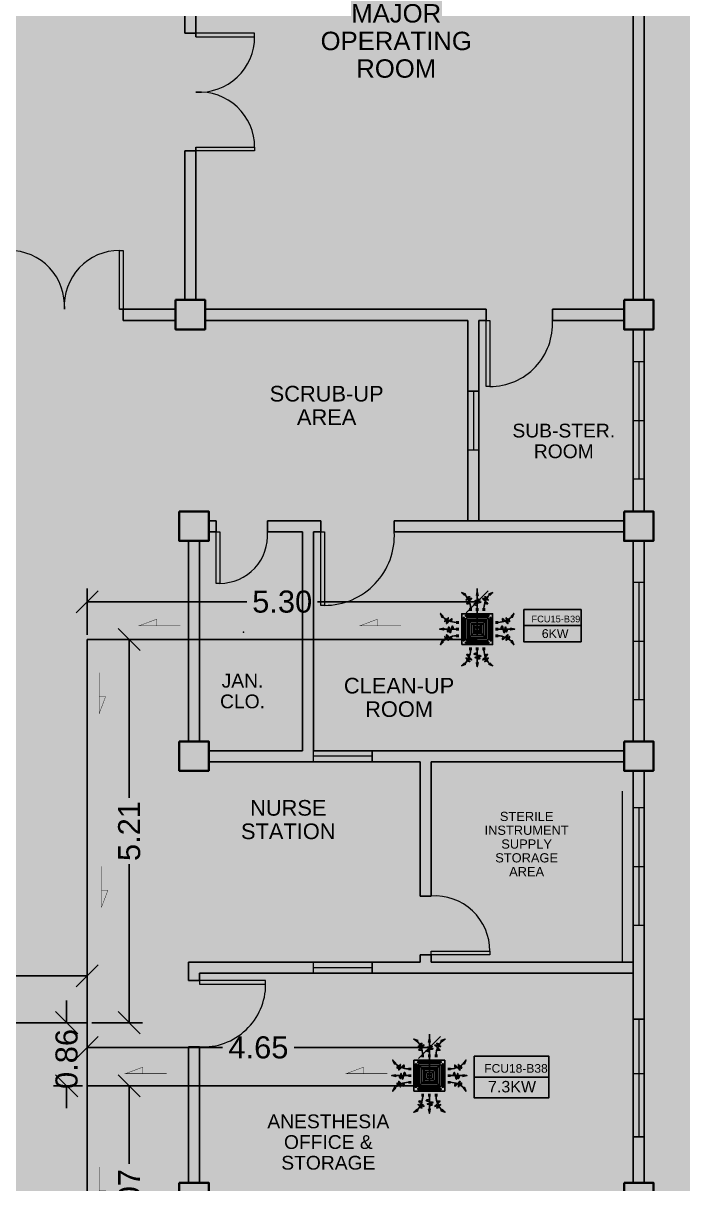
# Model space of a CAD drawing. Header units: millimetres. Extents: x -60 to 576, y -39 to 287.
# Drawn here: x 279.04 to 288.01, y 123.68 to 139.45 of the extents above; entities that cross this region are included whole.
import ezdxf

# ---------------------------------------------------------------- set-up
doc = ezdxf.new("R2010")
doc.units = ezdxf.units.MM
doc.header["$MEASUREMENT"] = 0
for name, color, linetype in [('AIR', 7, 'Continuous'), ('AIR-00', 7, 'Continuous'), ('AIR-01', 7, 'Continuous'), ('AIR-02', 7, 'Continuous'), ('AIR-04', 7, 'Continuous'), ('DRAIN PIPE', 7, 'Continuous'), ('fcu drain', 7, 'Continuous'), ('label', 7, 'Continuous'), ('Legends', 7, 'Continuous'), ('M-AC-TEXT', 7, 'Continuous')]:
    doc.layers.add(name, color=color, linetype=linetype)
doc.styles.add('ar-dim-axis', font='romans.shx', dxfattribs={"width": 0.8})
doc.styles.add('OIP FONT', font='GOTHIC.TTF', dxfattribs={"height": 150})
doc.styles.get("Standard").update_dxf_attribs({"font": 'arial.ttf'})
doc.styles.add('SWISSLT175', font='swissl.ttf', dxfattribs={"height": 0.175})
doc.dimstyles.new('ar-dim-axis', dxfattribs={"dimtxt": 350, "dimasz": 250, "dimexe": 75, "dimexo": 75, "dimgap": 200, "dimtad": 1, "dimdec": 0, "dimzin": 12, "dimdsep": 46, "dimtxsty": 'ar-dim-axis', "dimblk": 'ARCHTICK', "dimcen": 120, "dimclrd": 11, "dimclre": 8, "dimclrt": 4, "dimadec": 0, "dimazin": 3, "dimtm": 1, "dimtfac": 1, "dimtdec": 0, "dimtix": 1, "dimtmove": 2, "dimatfit": 3, "dimldrblk": 'ARCHTICK', "dimfxl": 1, "dimtolj": 1, "dimtzin": 0, "dimarcsym": 1})
doc.dimstyles.new('Copy of dimension', dxfattribs={"dimtxt": 0.3, "dimasz": 0.3, "dimexe": 0.18, "dimexo": 0.0625, "dimgap": 0.09, "dimtad": 0, "dimzin": 0, "dimdsep": 46, "dimtxsty": 'Standard', "dimblk": 'OBLIQUE', "dimcen": 0.09, "dimclrd": 256, "dimclre": 256, "dimclrt": 256, "dimadec": 0, "dimazin": 0, "dimtfac": 1, "dimtofl": 0, "dimtmove": 0, "dimatfit": 3, "dimldrblk": 'OBLIQUE', "dimfxl": 1, "dimtolj": 1, "dimtzin": 0, "dimarcsym": 0})

# ---------------------------------------------------------------- blocks, each defined once
blk = doc.blocks.new('_ARCHTICK')
at = {"color": 0, "linetype": 'ByBlock', "const_width": 0.15}
blk.add_lwpolyline([(-0.5, -0.5), (0.5, 0.5)], dxfattribs=at)
blk = doc.blocks.new('FCU-13000P (CASSETTE SPLIT)')
at = {"layer": 'AIR-00', "ltscale": 3}
for p, q in [((-7.105427357601002e-15, 0.5227760220777427), (-7.105427357601002e-15, 0.999858067324416)), ((-0.1934974863815064, 0.5583965329426945), (-0.1934974863815064, 0.4871555112127943)), ((-0.1618149178217116, 0.5583965329426945), (-0.1618149178217116, 0.4871555112127943)), ((-0.01584128427990628, 0.5583965329426945), (-0.01584128427990628, 0.4871555112127943)), ((0.01584128427989029, 0.5583965329426945), (0.01584128427989029, 0.4871555112127943)), ((0.1618149178217116, 0.5583965329426945), (0.1618149178217116, 0.4871555112127943)), ((0.1934974863815064, 0.5583965329426945), (0.1934974863815064, 0.4871555112127943)), ((-0.5227760220777427, 7.105427357601002e-15), (-0.999858067324416, 7.105427357601002e-15)), ((-0.5583965329426945, 0.1934974863815064), (-0.4871555112127934, 0.1934974863815064)), ((-0.5583965329426945, 0.1618149178217116), (-0.4871555112127934, 0.1618149178217116)), ((-0.5583965329426945, 0.01584128427990628), (-0.4871555112127934, 0.01584128427990628)), ((0.5583965329426945, 0.1934974863815064), (0.4871555112127934, 0.1934974863815064)), ((0.5583965329426945, 0.1618149178217116), (0.4871555112127934, 0.1618149178217116)), ((0.5583965329426945, 0.01584128427990628), (0.4871555112127934, 0.01584128427990628)), ((0.5227760220777427, 7.105427357601002e-15), (0.999858067324416, 7.105427357601002e-15)), ((-0.5583965329426945, -0.01584128427989029), (-0.4871555112127934, -0.01584128427989029)), ((-0.5583965329426945, -0.1618149178217116), (-0.4871555112127934, -0.1618149178217116)), ((-0.5583965329426945, -0.1934974863815064), (-0.4871555112127934, -0.1934974863815064)), ((0.5583965329426945, -0.01584128427989029), (0.4871555112127934, -0.01584128427989029)), ((0.5583965329426945, -0.1618149178217116), (0.4871555112127934, -0.1618149178217116)), ((0.5583965329426945, -0.1934974863815064), (0.4871555112127934, -0.1934974863815064)), ((-0.1934974863815064, -0.5583965329426945), (-0.1934974863815064, -0.4871555112127943)), ((-0.1618149178217116, -0.5583965329426945), (-0.1618149178217116, -0.4871555112127943)), ((-0.01584128427990628, -0.5583965329426945), (-0.01584128427990628, -0.4871555112127943)), ((-7.105427357601002e-15, -0.5227760220777427), (-7.105427357601002e-15, -0.999858067324416)), ((0.01584128427989029, -0.5583965329426945), (0.01584128427989029, -0.4871555112127943)), ((0.1618149178217116, -0.5583965329426945), (0.1618149178217116, -0.4871555112127943)), ((0.1934974863815064, -0.5583965329426945), (0.1934974863815064, -0.4871555112127943))]:
    blk.add_line(p, q, dxfattribs=at)
at = {"layer": 'AIR-00'}
for p, q in [((0.2953553390593271, -0.2953553390593253), (-0.2953553390593271, 0.2953553390593253)), ((0.2953553390593271, 0.2953553390593253), (-0.2953553390593271, -0.2953553390593253))]:
    blk.add_line(p, q, dxfattribs=at)
at = {"layer": 'AIR-00', "ltscale": 3}
for points in [[(-0.3354339739758903, 0.8949367535147612), (-0.311302411150054, 0.9324741763992979), (-0.4157311477908916, 0.9730825421665728)], [(-0.02231249897048215, 0.8900557322108931), (0.02231249897046617, 0.8900557322108931), (-8.881784197001252e-15, 0.999858067324416)], [(0.3354339739758903, 0.8949367535147612), (0.311302411150054, 0.9324741763992979), (0.4157311477908916, 0.9730825421665728)], [(-0.8949367535147612, 0.3354339739758903), (-0.9324741763992979, 0.311302411150054), (-0.9730825421665728, 0.4157311477908916)], [(0.8949367535147612, 0.3354339739758903), (0.9324741763992979, 0.311302411150054), (0.9730825421665728, 0.4157311477908916)], [(-0.8900557322108931, 0.02231249897048215), (-0.8900557322108931, -0.02231249897046617), (-0.999858067324416, 8.881784197001252e-15)], [(0.8900557322108931, 0.02231249897048215), (0.8900557322108931, -0.02231249897046617), (0.999858067324416, 8.881784197001252e-15)], [(-0.8949367535147612, -0.3354339739758903), (-0.9324741763992979, -0.311302411150054), (-0.9730825421665728, -0.4157311477908916)], [(0.8949367535147612, -0.3354339739758903), (0.9324741763992979, -0.311302411150054), (0.9730825421665728, -0.4157311477908916)], [(-0.3354339739758903, -0.8949367535147612), (-0.311302411150054, -0.9324741763992979), (-0.4157311477908916, -0.9730825421665728)], [(-0.02231249897048215, -0.8900557322108931), (0.02231249897046617, -0.8900557322108931), (-8.881784197001252e-15, -0.999858067324416)], [(0.3354339739758903, -0.8949367535147612), (0.311302411150054, -0.9324741763992979), (0.4157311477908916, -0.9730825421665728)]]:
    blk.add_lwpolyline(points, close=True, dxfattribs=at)
at = {"layer": 'AIR-00'}
for points in [[(-0.3233681925629757, 0.9137054649570295, -0.1718088678768037), (-0.1776562021016108, 0.5583965329426945), (-0.1776562021016108, 0.5222310829013512)], [(0.3233681925629757, 0.9137054649570295, 0.1718088678768037), (0.1776562021016108, 0.5583965329426945), (0.1776562021016108, 0.5222310829013512)], [(-0.9137054649570295, 0.3233681925629757, 0.1718088678768037), (-0.5583965329426945, 0.1776562021016108), (-0.5222310829013512, 0.1776562021016108)], [(0.9137054649570295, 0.3233681925629757, -0.1718088678768037), (0.5583965329426945, 0.1776562021016108), (0.5222310829013512, 0.1776562021016108)], [(-0.9137054649570295, -0.3233681925629757, -0.1718088678768037), (-0.5583965329426945, -0.1776562021016108), (-0.5222310829013512, -0.1776562021016108)], [(0.9137054649570295, -0.3233681925629757, 0.1718088678768037), (0.5583965329426945, -0.1776562021016108), (0.5222310829013512, -0.1776562021016108)], [(-0.3233681925629757, -0.9137054649570295, 0.1718088678768037), (-0.1776562021016108, -0.5583965329426945), (-0.1776562021016108, -0.5222310829013512)], [(0.3233681925629757, -0.9137054649570295, -0.1718088678768037), (0.1776562021016108, -0.5583965329426945), (0.1776562021016108, -0.5222310829013512)]]:
    blk.add_lwpolyline(points, format="xyb", dxfattribs=at)
for points in [[(-0.2599999999999998, -0.259999999999998), (0.2599999999999998, -0.2599999999999962), (0.2600000000000007, 0.259999999999998), (-0.2599999999999998, 0.259999999999998)], [(-0.2100000000000009, -0.2099999999999991), (0.2100000000000026, -0.2099999999999973), (0.2100000000000009, 0.2099999999999991), (-0.2100000000000009, 0.2099999999999991)], [(-0.160000000000001, -0.1599999999999984), (0.1600000000000028, -0.1599999999999966), (0.160000000000001, 0.1599999999999984), (-0.160000000000001, 0.1599999999999984)], [(-0.1100000000000012, -0.1099999999999994), (0.110000000000003, -0.1099999999999977), (0.1100000000000012, 0.1099999999999994), (-0.1100000000000012, 0.1099999999999994)], [(-0.06000000000000139, -0.05999999999999872), (0.06000000000000316, -0.05999999999999694), (0.06000000000000139, 0.05999999999999872), (-0.06000000000000139, 0.05999999999999872)]]:
    blk.add_lwpolyline(points, close=True, dxfattribs=at)
at = {"layer": 'AIR-00', "ltscale": 3}
for points in [[(-0.2677478374719957, 0.8404580605517644), (-0.2311577860871346, 0.8521369272970549), (-0.1336933111678267, 0.8824412830765702), (-0.422244853896613, 0.7038013426221994), (0.004842014239526904, 0.9030058120233662), (-0.358385268367277, 0.6454544827540296), (-0.2387546223537829, 0.6780035992551685), (-0.199446847060301, 0.6895241051866989)], [(0.2677478374719957, 0.8404580605517644), (0.2311577860871346, 0.8521369272970549), (0.1336933111678267, 0.8824412830765702), (0.422244853896613, 0.7038013426221994), (-0.004842014239526904, 0.9030058120233662), (0.358385268367277, 0.6454544827540296), (0.2387546223537829, 0.6780035992551685), (0.199446847060301, 0.6895241051866989)], [(-0.8404580605517644, 0.2677478374719957), (-0.8521369272970549, 0.2311577860871346), (-0.8824412830765702, 0.1336933111678267), (-0.7038013426221994, 0.422244853896613), (-0.9030058120233662, -0.004842014239526904), (-0.6454544827540296, 0.358385268367277), (-0.6780035992551685, 0.2387546223537829), (-0.6895241051866989, 0.199446847060301)], [(0.8404580605517644, 0.2677478374719957), (0.8521369272970549, 0.2311577860871346), (0.8824412830765702, 0.1336933111678267), (0.7038013426221994, 0.422244853896613), (0.9030058120233662, -0.004842014239526904), (0.6454544827540296, 0.358385268367277), (0.6780035992551685, 0.2387546223537829), (0.6895241051866989, 0.199446847060301)], [(-0.8404580605517644, -0.2677478374719957), (-0.8521369272970549, -0.2311577860871346), (-0.8824412830765702, -0.1336933111678267), (-0.7038013426221994, -0.422244853896613), (-0.9030058120233662, 0.004842014239526904), (-0.6454544827540296, -0.358385268367277), (-0.6780035992551685, -0.2387546223537829), (-0.6895241051866989, -0.199446847060301)], [(0.8404580605517644, -0.2677478374719957), (0.8521369272970549, -0.2311577860871346), (0.8824412830765702, -0.1336933111678267), (0.7038013426221994, -0.422244853896613), (0.9030058120233662, 0.004842014239526904), (0.6454544827540296, -0.358385268367277), (0.6780035992551685, -0.2387546223537829), (0.6895241051866989, -0.199446847060301)], [(-0.2677478374719957, -0.8404580605517644), (-0.2311577860871346, -0.8521369272970549), (-0.1336933111678267, -0.8824412830765702), (-0.422244853896613, -0.7038013426221994), (0.004842014239526904, -0.9030058120233662), (-0.358385268367277, -0.6454544827540296), (-0.2387546223537829, -0.6780035992551685), (-0.199446847060301, -0.6895241051866989)], [(0.2677478374719957, -0.8404580605517644), (0.2311577860871346, -0.8521369272970549), (0.1336933111678267, -0.8824412830765702), (0.422244853896613, -0.7038013426221994), (-0.004842014239526904, -0.9030058120233662), (0.358385268367277, -0.6454544827540296), (0.2387546223537829, -0.6780035992551685), (0.199446847060301, -0.6895241051866989)]]:
    blk.add_open_spline(points, degree=3, knots=[0.003283373016645994, 0.003283373016645994, 0.003283373016645994, 0.003283373016645994, 0.07125673401182435, 0.1924074622850254, 0.3347111145698326, 0.5062144727996265, 0.5813292033149298, 0.5813292033149298, 0.5813292033149298, 0.5813292033149298], dxfattribs=at)
for points in [[(-8.881784197001252e-15, 0.7998245828525512), (0.07656577961462041, 0.77607757560925), (-0.05808428128809773, 0.7549690294354541), (0.09768727811871436, 0.7180292880357495), (-0.08712642193214215, 0.6626196044680484), (-8.881784197001252e-15, 0.6309567852073492)], [(-0.7998245828525512, 8.881784197001252e-15), (-0.77607757560925, -0.07656577961462041), (-0.7549690294354541, 0.05808428128809773), (-0.7180292880357495, -0.09768727811871436), (-0.6626196044680484, 0.08712642193214215), (-0.6309567852073492, 8.881784197001252e-15)], [(0.7998245828525512, 8.881784197001252e-15), (0.77607757560925, -0.07656577961462041), (0.7549690294354541, 0.05808428128809773), (0.7180292880357495, -0.09768727811871436), (0.6626196044680484, 0.08712642193214215), (0.6309567852073492, 8.881784197001252e-15)], [(-8.881784197001252e-15, -0.7998245828525512), (0.07656577961462041, -0.77607757560925), (-0.05808428128809773, -0.7549690294354541), (0.09768727811871436, -0.7180292880357495), (-0.08712642193214215, -0.6626196044680484), (-8.881784197001252e-15, -0.6309567852073492)]]:
    blk.add_spline(points, degree=3, dxfattribs=at)
for points in [[(-0.4157311477908907, 0.9730825421665728), (-0.3354339739758911, 0.8949367535147612), (-0.3113024111500549, 0.9324741763992979)], [(-7.993605777301127e-15, 0.999858067324416), (-0.02231249897048304, 0.8900557322108931), (0.02231249897046528, 0.8900557322108931)], [(0.4157311477908889, 0.9730825421665728), (0.3354339739758894, 0.8949367535147612), (0.3113024111500531, 0.9324741763992979)], [(-0.9730825421665728, 0.4157311477908898), (-0.8949367535147612, 0.3354339739758903), (-0.9324741763992979, 0.311302411150054)], [(0.9730825421665728, 0.4157311477908898), (0.8949367535147612, 0.3354339739758903), (0.9324741763992979, 0.311302411150054)], [(-0.999858067324416, 7.105427357601002e-15), (-0.8900557322108922, 0.02231249897048215), (-0.8900557322108922, -0.02231249897046617)], [(0.999858067324416, 7.105427357601002e-15), (0.8900557322108922, 0.02231249897048215), (0.8900557322108922, -0.02231249897046617)], [(-0.9730825421665728, -0.4157311477908898), (-0.8949367535147612, -0.3354339739758903), (-0.9324741763992979, -0.311302411150054)], [(0.9730825421665728, -0.4157311477908898), (0.8949367535147612, -0.3354339739758903), (0.9324741763992979, -0.311302411150054)], [(-0.4157311477908907, -0.9730825421665728), (-0.3354339739758911, -0.8949367535147612), (-0.3113024111500549, -0.9324741763992979)], [(-7.993605777301127e-15, -0.999858067324416), (-0.02231249897048304, -0.8900557322108931), (0.02231249897046528, -0.8900557322108931)], [(0.4157311477908889, -0.9730825421665728), (0.3354339739758894, -0.8949367535147612), (0.3113024111500531, -0.9324741763992979)]]:
    blk.add_solid(points, dxfattribs=at)
at = {"layer": 'AIR-01'}
for points in [[(-0.3725000000000005, 0.3099999999999987), (-0.3475000000000001, 0.3099999999999987), (-0.3475000000000001, -0.3099999999999987), (-0.3725000000000005, -0.3099999999999987)], [(-0.3100000000000005, 0.3724999999999987), (0.3100000000000005, 0.3724999999999987), (0.3100000000000005, 0.3475000000000001), (-0.3100000000000005, 0.3475000000000001)], [(0.3725000000000005, 0.3099999999999987), (0.3475000000000001, 0.3099999999999987), (0.3475000000000001, -0.3099999999999987), (0.3725000000000005, -0.3099999999999987)], [(-0.3100000000000005, -0.3724999999999987), (0.3100000000000005, -0.3724999999999987), (0.3100000000000005, -0.3475000000000001), (-0.3100000000000005, -0.3475000000000001)]]:
    blk.add_lwpolyline(points, close=True, dxfattribs=at)
at = {"layer": 'AIR-02'}
blk.add_lwpolyline([(-0.2600000000000007, -0.3099999999999987), (0.2600000000000016, -0.3099999999999969, 0.414213562373095), (0.3100000000000014, -0.2599999999999962), (0.3100000000000005, 0.259999999999998, 0.4142135623730945), (0.2600000000000007, 0.3099999999999987), (-0.2600000000000007, 0.3099999999999987, 0.414213562373095), (-0.3100000000000005, 0.259999999999998), (-0.3100000000000005, -0.259999999999998, 0.414213562373095)], format="xyb", close=True, dxfattribs=at)
at = {"layer": 'AIR-04'}
blk.add_lwpolyline([(-0.4100000000000001, -0.4100000000000001), (0.4100000000000001, -0.4100000000000001), (0.4100000000000001, 0.4100000000000001), (-0.4100000000000001, 0.4100000000000001)], close=True, dxfattribs=at)
blk = doc.blocks.new('_Oblique')
at = {"color": 0, "linetype": 'ByBlock', "lineweight": -2}
blk.add_line((-0.5, -0.5), (0.5, 0.5), dxfattribs=at)
blk = doc.blocks.new('*D214')
at = {"lineweight": -2, "transparency": 16777216}
for p, q in [((273.8861810878529, 125.9291827836008), (273.8861810878529, 126.6847880393697)), ((279.9107664427152, 125.9291827835935), (279.9107664427152, 126.6847880393697)), ((273.8861810878529, 126.5047880393697), (276.4195583491858, 126.5047880393697)), ((279.9107664427152, 126.5047880393697), (277.3773891813823, 126.5047880393697))]:
    blk.add_line(p, q, dxfattribs=at)
at = {"layer": 'Defpoints', "color": 0, "transparency": 16777216}
for p in [(279.9107664427152, 126.5047880393697), (273.8861810878529, 125.8666827836008), (279.9107664427152, 125.8666827835935)]:
    blk.add_point(p, dxfattribs=at)
at = {"lineweight": -2, "transparency": 16777216, "xscale": 0.3, "yscale": 0.3, "zscale": 0.3, "rotation": 180}
blk.add_blockref('_Oblique', (273.8861810878529, 126.5047880393697), dxfattribs=at)
at = {"lineweight": -2, "transparency": 16777216, "xscale": 0.3, "yscale": 0.3, "zscale": 0.3}
blk.add_blockref('_Oblique', (279.9107664427152, 126.5047880393697), dxfattribs=at)
at = {"transparency": 16777216, "insert": (276.8984737652841, 126.5047880393697), "char_height": 0.3, "attachment_point": 5}
blk.add_mtext('\\A1;6.02', dxfattribs=at)
blk = doc.blocks.new('*D215')
at = {"lineweight": -2, "transparency": 16777216}
for p, q in [((279.9732664427299, 131.0760681600245), (280.6633698727511, 131.0760681600245)), ((280.4833698727511, 131.0760681600245), (280.4833698727511, 128.9220507787668)), ((280.4833698727512, 125.8666827835936), (280.4833698727511, 128.0207001648513)), ((279.973266442726, 125.8666827835936), (280.6633698727512, 125.8666827835936))]:
    blk.add_line(p, q, dxfattribs=at)
at = {"layer": 'Defpoints', "color": 0, "transparency": 16777216}
for p in [(279.9107664427299, 131.0760681600245), (280.4833698727511, 131.0760681600245), (279.910766442726, 125.8666827835936)]:
    blk.add_point(p, dxfattribs=at)
at = {"lineweight": -2, "transparency": 16777216, "xscale": 0.3, "yscale": 0.3, "zscale": 0.3}
for p, rotation in [((280.4833698727511, 131.0760681600245), 90), ((280.4833698727512, 125.8666827835936), 270)]:
    blk.add_blockref('_Oblique', p, dxfattribs=dict(at, rotation=rotation))
at = {"transparency": 16777216, "insert": (280.4833698727511, 128.4713754718089), "char_height": 0.3, "attachment_point": 5, "rotation": 90}
blk.add_mtext('\\A1;5.21', dxfattribs=at)
blk = doc.blocks.new('*D216')
at = {"lineweight": -2, "transparency": 16777216}
for p, q in [((279.9107664427297, 131.1385681600244), (279.9107664427297, 131.7682763224558)), ((285.2153517975471, 131.1385681600244), (285.2153517975471, 131.7682763224558)), ((279.9107664427297, 131.5882763224558), (282.0839390655681, 131.5882763224558)), ((285.2153517975471, 131.5882763224558), (283.0421791747087, 131.5882763224558))]:
    blk.add_line(p, q, dxfattribs=at)
at = {"layer": 'Defpoints', "color": 0, "transparency": 16777216}
for p in [(285.2153517975471, 131.5882763224558), (279.9107664427297, 131.0760681600244), (285.2153517975471, 131.0760681600244)]:
    blk.add_point(p, dxfattribs=at)
at = {"lineweight": -2, "transparency": 16777216, "xscale": 0.3, "yscale": 0.3, "zscale": 0.3, "rotation": 180}
blk.add_blockref('_Oblique', (279.9107664427297, 131.5882763224558), dxfattribs=at)
at = {"lineweight": -2, "transparency": 16777216, "xscale": 0.3, "yscale": 0.3, "zscale": 0.3}
blk.add_blockref('_Oblique', (285.2153517975471, 131.5882763224558), dxfattribs=at)
at = {"transparency": 16777216, "insert": (282.5630591201384, 131.5882763224558), "char_height": 0.3, "attachment_point": 5}
blk.add_mtext('\\A1;5.30', dxfattribs=at)
blk = doc.blocks.new('*D217')
at = {"lineweight": -2, "transparency": 16777216}
for p, q in [((279.6314508095774, 125.8666827835936), (279.6314508095774, 126.1666827835936)), ((279.848266442726, 125.8666827835936), (279.4514508095774, 125.8666827835936)), ((279.848266442726, 125.0066733362495), (279.4514508095774, 125.0066733362495)), ((279.6314508095774, 125.0066733362495), (279.6314508095774, 124.7066733362496))]:
    blk.add_line(p, q, dxfattribs=at)
at = {"layer": 'Defpoints', "color": 0, "transparency": 16777216}
for p in [(279.910766442726, 125.8666827835936), (279.6314508095774, 125.0066733362495), (279.910766442726, 125.0066733362495)]:
    blk.add_point(p, dxfattribs=at)
at = {"lineweight": -2, "transparency": 16777216, "xscale": 0.3, "yscale": 0.3, "zscale": 0.3}
for p, rotation in [((279.6314508095774, 125.8666827835936), 270), ((279.6314508095774, 125.0066733362495), 90)]:
    blk.add_blockref('_Oblique', p, dxfattribs=dict(at, rotation=rotation))
at = {"transparency": 16777216, "insert": (279.6314508095773, 125.3731476831155), "char_height": 0.3, "attachment_point": 5, "rotation": 90}
blk.add_mtext('\\A1;0.86', dxfattribs=at)
blk = doc.blocks.new('*D218')
at = {"lineweight": -2, "transparency": 16777216}
for p, q in [((279.9107664427253, 125.0691733362495), (279.9107664427253, 125.7090008022262)), ((284.5653517975529, 125.0762213790966), (284.5653517975529, 125.7090008022262)), ((279.9107664427253, 125.5290008022262), (281.7531046127269, 125.5290008022262)), ((284.5653517975529, 125.5290008022262), (282.7266926072699, 125.5290008022262))]:
    blk.add_line(p, q, dxfattribs=at)
at = {"layer": 'Defpoints', "color": 0, "transparency": 16777216}
for p in [(284.5653517975529, 125.5290008022262), (279.9107664427253, 125.0066733362495), (284.5653517975529, 125.0137213790966)]:
    blk.add_point(p, dxfattribs=at)
at = {"lineweight": -2, "transparency": 16777216, "xscale": 0.3, "yscale": 0.3, "zscale": 0.3, "rotation": 180}
blk.add_blockref('_Oblique', (279.9107664427253, 125.5290008022262), dxfattribs=at)
at = {"lineweight": -2, "transparency": 16777216, "xscale": 0.3, "yscale": 0.3, "zscale": 0.3}
blk.add_blockref('_Oblique', (284.5653517975529, 125.5290008022262), dxfattribs=at)
at = {"transparency": 16777216, "insert": (282.2398986099984, 125.5290008022262), "char_height": 0.3, "attachment_point": 5}
blk.add_mtext('\\A1;4.65', dxfattribs=at)
blk = doc.blocks.new('*D219')
at = {"lineweight": -2, "transparency": 16777216}
for p, q in [((279.9732664427254, 125.0066733362495), (280.663369872751, 125.0066733362495)), ((280.483369872751, 125.0066733362495), (280.483369872751, 123.9492427495044)), ((280.483369872751, 121.9327534997305), (280.483369872751, 122.9901840864757)), ((279.9732664427225, 121.9327534997305), (280.663369872751, 121.9327534997305))]:
    blk.add_line(p, q, dxfattribs=at)
at = {"layer": 'Defpoints', "color": 0, "transparency": 16777216}
for p in [(279.9107664427254, 125.0066733362495), (280.483369872751, 125.0066733362495), (279.9107664427225, 121.9327534997305)]:
    blk.add_point(p, dxfattribs=at)
at = {"lineweight": -2, "transparency": 16777216, "xscale": 0.3, "yscale": 0.3, "zscale": 0.3}
for p, rotation in [((280.483369872751, 125.0066733362495), 90), ((280.483369872751, 121.9327534997305), 270)]:
    blk.add_blockref('_Oblique', p, dxfattribs=dict(at, rotation=rotation))
at = {"transparency": 16777216, "insert": (280.483369872751, 123.4697134179899), "char_height": 0.3, "attachment_point": 5, "rotation": 90}
blk.add_mtext('\\A1;3.07', dxfattribs=at)

msp = doc.modelspace()

# ---------------------------------------------------------------- linework, layer by layer
at = {"color": 8, "lineweight": 25}
for p, q in [((281.2382664426927, 141.3403254575627), (281.2382664426927, 139.3153254575685)), ((281.3882664427015, 141.3403254575627), (281.3882664427015, 139.2653254575656)), ((287.338266442684, 135.6903254575612), (287.338266442684, 141.3403254575627)), ((287.4882664426927, 135.6903254575612), (287.4882664426927, 141.3403254575627)), ((281.3882664426142, 139.3153254575685), (281.2382664426927, 139.3153254575685)), ((281.3882664427015, 137.7653254575583), (281.3882664427015, 135.6903254575685)), ((281.2382664426927, 137.7153254575627), (281.2382664426927, 135.6903254575685)), ((281.3882664427015, 137.7153254575627), (281.2382664426927, 137.7153254575627)), ((281.1132493555574, 135.5632332585468), (280.3507493555603, 135.5632332585468)), ((280.4007493555632, 135.5632332585468), (280.4007493555632, 135.4132332585526)), ((281.5132493555516, 135.5632332585468), (285.338266442684, 135.5632332585468)), ((281.6882664426898, 135.5632332585323), (285.338266442684, 135.5632332585323)), ((285.338266442684, 135.5632332585323), (285.088266442684, 135.5632332585323)), ((285.338266442684, 135.5632332585323), (285.338266442684, 135.4132332585526)), ((286.2382664426782, 135.5632332585468), (287.2132493555487, 135.5632332585468)), ((286.2382664426782, 135.5632332585468), (287.2132493555487, 135.5632332585468)), ((286.2382664426782, 135.5632332585323), (286.2382664426782, 135.4132332585526)), ((281.1132493555574, 135.4132332585526), (280.4007493555632, 135.4132332585526)), ((281.5132493555516, 135.4132332585526), (285.088266442684, 135.4132332585526)), ((281.6882664426898, 135.4132332585381), (285.088266442684, 135.4132332585381)), ((285.088266442684, 132.6882332585468), (285.088266442684, 135.4132332585526)), ((285.088266442684, 134.4387332585487), (285.088266442684, 135.4132332585526)), ((285.2382664426782, 135.4132332585526), (285.338266442684, 135.4132332585526)), ((285.2382664426782, 135.4132332585526), (285.338266442684, 135.4132332585526)), ((285.2382664426782, 132.6882332585468), (285.2382664426782, 135.4132332585526)), ((285.2382664426782, 134.4387332585487), (285.2382664426782, 135.4132332585526)), ((286.2382664426927, 135.4132332585526), (287.2132493555487, 135.4132332585526)), ((286.2382664426782, 135.4132332585526), (287.2132493555487, 135.4132332585526)), ((287.338266442684, 135.2903254575598), (287.338266442684, 132.8153254575685)), ((287.4882664426927, 135.2903254575598), (287.4882664426927, 132.8153254575685)), ((287.338266442684, 133.4507332585657), (287.338266442684, 132.8153254575685)), ((287.4882664426782, 133.4507332585657), (287.4882664426782, 132.8153254575685)), ((281.563249355569, 132.6882332585468), (281.6632664424774, 132.6882332585468)), ((281.563249355569, 132.6882332585614), (281.6632664424774, 132.6882332585614)), ((282.3632664424745, 132.6882332585468), (283.0882664427131, 132.6882332585468)), ((282.3632664424745, 132.5382332585672), (282.3632664424745, 132.6882332585614)), ((282.4382664425734, 132.6882332585323), (283.0882664427131, 132.6882332585323)), ((283.0882664427131, 132.5382332585381), (283.0882664427131, 132.6882332585323)), ((283.0882664427131, 132.5382332585526), (283.0882664427131, 132.6882332585468)), ((284.0882664427131, 132.6882332585323), (285.088266442684, 132.6882332585323)), ((284.0882664427131, 132.6882332585468), (285.088266442684, 132.6882332585468)), ((284.0882664427131, 132.6882332585468), (284.0882664427131, 132.5382332585526)), ((285.088266442684, 132.6882332585468), (287.2132493555487, 132.6882332585468)), ((285.2382664426782, 132.6882332585468), (287.2132493555487, 132.6882332585468)), ((281.563266442588, 132.5382332585526), (281.6632664424774, 132.5382332585526)), ((281.563266442588, 132.5382332585672), (281.6632664424774, 132.5382332585672)), ((282.3632664424745, 132.5382332585526), (282.8382664427131, 132.5382332585526)), ((282.4382664425734, 132.5382332585381), (282.8382664427131, 132.5382332585381)), ((282.9882664427073, 132.5382332585381), (283.0882664427131, 132.5382332585381)), ((282.9882664427073, 132.5382332585526), (283.0882664427131, 132.5382332585526)), ((284.0882664427131, 132.5382332585381), (287.2132493555487, 132.5382332585381)), ((284.0882664427131, 132.5382332585526), (287.2132493555487, 132.5382332585526)), ((287.2132493555487, 132.5382332585526), (285.088266442684, 132.5382332585526)), ((287.338266442684, 132.4153254575671), (287.338266442684, 129.6903254575612)), ((287.4882664426927, 132.4153254575671), (287.4882664426927, 129.6903254575612)), ((287.338266442684, 130.5757332585512), (287.338266442684, 129.6903254575612)), ((287.4882664426782, 130.5757332585512), (287.4882664426782, 129.6903254575612)), ((282.8382664427131, 129.5632332585468), (281.563249355569, 129.5632332585468)), ((282.9882664427073, 129.5632332585468), (283.6642664426849, 129.5632332585468)), ((287.2132493555487, 129.5632332585468), (283.6642664426849, 129.5632332585468)), ((282.7882664426957, 129.4132332585526), (281.563249355569, 129.4132332585526)), ((283.6642664426849, 129.4132332585526), (282.7882664426957, 129.4132332585526)), ((284.4382664426898, 129.4132332585526), (283.6642664426849, 129.4132332585526)), ((284.4382664426898, 129.4132332585526), (284.4382664426898, 127.5882332585483)), ((287.2132493555487, 129.4132332585526), (284.588266442684, 129.4132332585526)), ((284.588266442684, 129.4132332585526), (284.588266442684, 127.5882332585483)), ((287.338266442684, 129.2903254575598), (287.338266442684, 123.6903254575612)), ((287.4882664426927, 129.2903254575598), (287.4882664426927, 123.6903254575612)), ((284.588266442684, 127.5882332585483), (284.4382664426898, 127.5882332585483)), ((281.2882664426957, 126.6882332585468), (281.2882664426957, 126.4382332585468)), ((282.9882664427073, 126.6882332585468), (281.2882664426957, 126.6882332585468)), ((283.7882664426957, 126.6882332585468), (282.838266442684, 126.6882332585468)), ((284.4382664426898, 126.6882332585468), (283.6642664426849, 126.6882332585468)), ((284.4382664426898, 126.7882332585526), (284.4382664426898, 126.6882332585468)), ((284.588266442684, 126.7882332585526), (284.4382664426898, 126.7882332585526)), ((284.588266442684, 126.7882332585526), (284.588266442684, 126.6882332585468)), ((287.338266442684, 126.6882332585468), (284.588266442684, 126.6882332585468)), ((281.4382664426898, 126.5382332585526), (281.4382664426898, 126.4382332585468)), ((282.9882664427073, 126.5382332585526), (281.4382664426898, 126.5382332585526)), ((282.838266442684, 126.5382332585526), (283.7882664426957, 126.5382332585526)), ((287.338266442684, 126.5382332585526), (283.6642664426849, 126.5382332585526)), ((287.4882664426927, 123.6903254575612), (287.4882664426782, 126.5382332585526)), ((281.4382664426898, 126.4382332585468), (281.2882664426957, 126.4382332585468)), ((281.2882664426957, 125.5382332585381), (281.2882664426957, 123.6903254575612)), ((281.4382664426898, 125.5382332585381), (281.2882664426957, 125.5382332585381)), ((281.4382664426898, 125.5382332585381), (281.4382664426898, 123.6903254575612)), ((287.338266442684, 124.5757332585657), (287.338266442684, 123.6903254575612)), ((287.4882664426782, 124.5757332585657), (287.4882664426782, 123.6903254575612))]:
    msp.add_line(p, q, dxfattribs=at)
at = {"color": 8, "lineweight": 9}
for p, q in [((287.338266442684, 134.6507332585483), (287.338266442684, 135.2903254575598)), ((287.4882664426782, 134.6507332585483), (287.4882664426782, 135.2903254575598)), ((287.338266442684, 134.0528254575642), (287.338266442684, 134.8528254575671)), ((287.338266442684, 134.8528254575671), (287.4882664426927, 134.8528254575671)), ((287.4132664426957, 134.8528254575671), (287.4132664426957, 133.2528254575612)), ((287.4882664426927, 134.8528254575671), (287.4882664426927, 133.2528254575612)), ((287.338266442684, 133.4507332585657), (287.338266442684, 134.6507332585483)), ((287.4882664426782, 133.5142793580766), (287.4882664426782, 134.7142793580591)), ((287.4882664426782, 133.4507332585657), (287.4882664426782, 134.6507332585483)), ((285.0882664426549, 133.6376939769419), (285.0882664426549, 134.5136939769458)), ((285.2382664426782, 134.4507332585439), (285.0882664426549, 134.4507332585439)), ((285.1632664426666, 134.4507332585439), (285.1632664426666, 133.6507332585483)), ((285.2382664426782, 134.0507332585497), (285.2382664426782, 134.5507332585497)), ((285.2382664426782, 134.0507332585497), (285.2382664426782, 133.5507332585497)), ((287.338266442684, 134.0528254575642), (287.4882664426782, 134.0528254575642)), ((285.2382664426782, 133.6507332585483), (285.0882664426549, 133.6507332585483)), ((287.4882664426927, 133.2528254575612), (287.338266442684, 133.2528254575612)), ((287.338266442684, 131.7757332585337), (287.338266442684, 132.4153254575671)), ((287.4882664426782, 131.7757332585337), (287.4882664426782, 132.4153254575671)), ((287.338266442684, 131.0528254575642), (287.338266442684, 131.8528254575671)), ((287.338266442684, 131.8528254575671), (287.4882664426927, 131.8528254575671)), ((287.338266442684, 131.7757332585337), (287.338266442684, 130.5757332585512)), ((287.4132664426957, 131.8528254575671), (287.4132664426957, 130.2528254575612)), ((287.4882664426927, 131.8528254575671), (287.4882664426927, 130.2528254575612)), ((287.4882664426782, 131.7757332585337), (287.4882664426782, 130.5757332585512)), ((287.4882664426782, 130.5142793580766), (287.4882664426782, 131.7142793580591)), ((287.338266442684, 131.0528254575642), (287.4882664426782, 131.0528254575642)), ((287.4882664426927, 130.2528254575612), (287.338266442684, 130.2528254575612)), ((282.9882664427073, 129.4132332585526), (282.9882664427073, 129.5632332585759)), ((283.7882664426957, 129.4132332585526), (283.7882664426957, 129.5632332585759)), ((283.7882664426957, 129.4882332585643), (282.9882664427073, 129.4882332585643)), ((287.338266442684, 126.6882332585468), (287.338266442684, 129.2903254575598)), ((287.4882664426782, 128.6507332585483), (287.4882664426782, 129.2903254575598)), ((287.338266442684, 127.9892793580533), (287.338266442684, 128.7892793580562)), ((287.338266442684, 128.7892793580562), (287.4882664426927, 128.7892793580562)), ((287.4132664426957, 128.7892793580562), (287.4132664426957, 127.1892793580504)), ((287.4882664426927, 128.7892793580562), (287.4882664426927, 127.1892793580504)), ((287.4882664426782, 127.4507332585657), (287.4882664426782, 128.6507332585483)), ((287.338266442684, 127.9892793580533), (287.4882664426782, 127.9892793580533)), ((287.4882664426782, 127.4507332585657), (287.4882664426782, 126.6882332585468)), ((287.4882664426927, 127.1892793580504), (287.338266442684, 127.1892793580504)), ((282.9882664427073, 126.5382332585526), (282.9882664427073, 126.6882332585759)), ((283.7882664426957, 126.5382332585526), (283.7882664426957, 126.6882332585759)), ((287.4882664426782, 126.6882332585468), (287.4882664426782, 126.5382332585526)), ((283.7882664426957, 126.6132332585643), (282.9882664427073, 126.6132332585643)), ((287.338266442684, 125.7757332585483), (287.338266442684, 126.5382332585526)), ((287.4882664426782, 125.7757332585483), (287.4882664426782, 126.5382332585526)), ((287.4882664426927, 125.9142793580562), (287.338266442684, 125.9142793580562)), ((287.338266442684, 125.9142793580562), (287.338266442684, 124.3142793580577)), ((287.4132664426957, 125.9142793580562), (287.4132664426957, 124.3142793580577)), ((287.4882664426927, 125.1142793580533), (287.4882664426927, 125.9142793580562)), ((287.338266442684, 124.5757332585657), (287.338266442684, 125.7757332585483)), ((287.4882664426782, 124.5757332585657), (287.4882664426782, 125.7757332585483)), ((287.338266442684, 125.175733258557), (287.4882664426782, 125.175733258557)), ((287.338266442684, 124.3142793580577), (287.4882664426927, 124.3142793580577))]:
    msp.add_line(p, q, dxfattribs=at)
at = {"color": 8, "lineweight": 25, "ltscale": 0.3}
for p, q in [((281.6632664424774, 132.6882332585614), (281.6632664424774, 132.5382332585672)), ((282.8382664427131, 132.5382332585526), (282.8382664427131, 129.5632332585468)), ((282.9882664427073, 132.5382332585526), (282.9882664427073, 129.5632332585468)), ((281.2882664426957, 132.4153254575525), (281.2882664426957, 129.6903254575612)), ((281.4382664426898, 132.4153254575525), (281.4382664426898, 129.6903254575612))]:
    msp.add_line(p, q, dxfattribs=at)
at = {"color": 8, "lineweight": 9, "ltscale": 0.4}
msp.add_line((287.1882664426898, 129.0132332585512), (287.1882664426898, 126.6882332585468), dxfattribs=at)
at = {"color": 8, "lineweight": 13, "ltscale": 0.03}
for points in [[(281.3882664426142, 139.3153254575685), (281.3882664426142, 139.2653254575656), (282.1882664426025, 139.2653254575656), (282.1882664426025, 139.3153254575685)], [(281.3882664426142, 137.7153254575627), (281.3882664426142, 137.7653254575656), (282.1882664426025, 137.7653254575656), (282.1882664426025, 137.7153254575627)], [(280.4007493555632, 135.5632332584886), (280.3507493555458, 135.5632332584886), (280.3507493555458, 136.3632332584915), (280.4007493555632, 136.3632332584915)], [(285.338266442684, 135.4132332585526), (285.3882664427015, 135.4132332585526), (285.3882664427015, 134.5132332585512), (285.338266442684, 134.5132332585512)], [(281.6632664424774, 132.5382332585672), (281.7132664424803, 132.5382332585672), (281.7132664424803, 131.8382332585701), (281.6632664424774, 131.8382332585701)], [(284.588266442684, 126.7882332585526), (284.588266442684, 126.8382332585555), (285.3882664427015, 126.8382332585555), (285.3882664427015, 126.7882332585526)], [(281.4382664426898, 126.4382332585468), (281.4382664426898, 126.3882332585439), (282.3382664426986, 126.3882332585439), (282.3382664426986, 126.4382332585468)]]:
    msp.add_lwpolyline(points, close=True, dxfattribs=at)
at = {"color": 8, "lineweight": 35}
for points in [[(281.1132493555574, 135.6903254575685), (281.5132493555516, 135.6903254575685), (281.5132493555516, 135.2903254575671), (281.1132493555574, 135.2903254575671)], [(287.2132493555487, 135.6903254575612), (287.6132493555574, 135.6903254575612), (287.6132493555574, 135.2903254575598), (287.2132493555487, 135.2903254575598)], [(281.1632493555603, 132.815325457554), (281.563249355569, 132.815325457554), (281.563249355569, 132.4153254575525), (281.1632493555603, 132.4153254575525)], [(287.2132493555487, 132.8153254575685), (287.6132493555574, 132.8153254575685), (287.6132493555574, 132.4153254575671), (287.2132493555487, 132.4153254575671)], [(281.1632493555603, 129.6903254575612), (281.563249355569, 129.6903254575612), (281.563249355569, 129.2903254575598), (281.1632493555603, 129.2903254575598)], [(287.2132493555487, 129.6903254575612), (287.6132493555574, 129.6903254575612), (287.6132493555574, 129.2903254575598), (287.2132493555487, 129.2903254575598)], [(281.1632493555603, 123.6903254575612), (281.563249355569, 123.6903254575612), (281.563249355569, 123.2903254575598), (281.1632493555603, 123.2903254575598)], [(287.2132493555487, 123.6903254575612), (287.6132493555574, 123.6903254575612), (287.6132493555574, 123.2903254575598), (287.2132493555487, 123.2903254575598)]]:
    msp.add_lwpolyline(points, close=True, dxfattribs=at)
at = {"color": 8, "lineweight": 9}
for points in [[(287.338266442684, 134.8528254575671), (287.4882664426927, 134.8528254575671), (287.4882664426927, 133.2528254575612), (287.338266442684, 133.2528254575612)], [(285.0882664426549, 134.4507332585439), (285.2382664426782, 134.4507332585439), (285.2382664426782, 133.6507332585483), (285.0882664426549, 133.6507332585483)], [(287.338266442684, 131.8528254575671), (287.4882664426927, 131.8528254575671), (287.4882664426927, 130.2528254575612), (287.338266442684, 130.2528254575612)], [(282.9882664427073, 129.5632332585759), (283.7882664426957, 129.5632332585759), (283.7882664426957, 129.4132332585526), (282.9882664427073, 129.4132332585526)], [(287.338266442684, 128.7892793580562), (287.4882664426927, 128.7892793580562), (287.4882664426927, 127.1892793580504), (287.338266442684, 127.1892793580504)], [(282.9882664427073, 126.6882332585759), (283.7882664426957, 126.6882332585759), (283.7882664426957, 126.5382332585526), (282.9882664427073, 126.5382332585526)], [(287.338266442684, 125.9142793580562), (287.4882664426927, 125.9142793580562), (287.4882664426927, 124.3142793580577), (287.338266442684, 124.3142793580577)]]:
    msp.add_lwpolyline(points, close=True, dxfattribs=at)
at = {"color": 8, "lineweight": 13}
msp.add_lwpolyline([(283.0882664427131, 132.5382332585381), (283.138266442716, 132.5382332585381), (283.138266442716, 131.5382332585381), (283.0882664427131, 131.5382332585381)], close=True, dxfattribs=at)
at = {"color": 8, "lineweight": 13, "ltscale": 0.03}
for centre, radius, start, end in [((281.4367039426083, 139.2653254575656), 0.7515625000000057, 266.3047794680646, 0), ((281.4367039426083, 137.7653254575656), 0.7515625000000057, 0, 93.69522053193535), ((278.8507493555458, 135.61167075849), 0.7515625000000057, 356.3047794680647, 90), ((280.3507493555458, 135.61167075849), 0.7515625000000057, 90, 183.6952205319352), ((285.3882664427015, 135.3646221474431), 0.8513888888889198, 270, 3.273154083269757), ((281.7132664424803, 132.4900189728527), 0.6517857142858077, 270, 4.242192793261035), ((284.6367039426927, 126.8382332585555), 0.7515625000000057, 0, 93.69522053193535), ((281.4868775538139, 126.3882332585439), 0.8513888888889198, 266.7268459167318, 0)]:
    msp.add_arc(centre, radius, start, end, dxfattribs=at)
at = {"color": 8, "lineweight": 13}
msp.add_arc((283.138266442716, 132.4894832585363), 0.9512500000000728, 270, 2.937601428957509, dxfattribs=at)
at = {"color": 8, "lineweight": 9}
for p in [(287.338266442684, 134.1142793580606), (287.338266442684, 134.0507332585497), (287.338266442684, 131.1142793580606), (287.338266442684, 128.0507332585497), (287.338266442684, 125.1757332585497)]:
    msp.add_point(p, dxfattribs=at)
at = {"color": 8, "lineweight": 9, "ltscale": 0.3}
msp.add_point((282.0382664426957, 131.1757332585497), dxfattribs=at)
at = {"layer": 'DRAIN PIPE', "color": 7, "linetype": 'Continuous', "const_width": 0.005}
for points in [[(281.1768181713646, 131.2613280195532), (280.6166222501647, 131.2613280195604), (280.8515617946482, 131.3500532262063), (280.8515617946409, 131.2613280195604)], [(284.1810339882445, 131.2613280195532), (283.6208380670446, 131.2613280195604), (283.8557776115281, 131.3500532262063), (283.8557776115208, 131.2613280195604)], [(280.0728762304657, 130.6258657400052), (280.0728762304657, 130.0656698188053), (280.1616014371116, 130.3006093632815), (280.0728762304657, 130.3006093632815)], [(280.1039405501811, 127.9917938660386), (280.1039405501811, 127.4315979448387), (280.192665756827, 127.6665374893149), (280.1039405501811, 127.6665374893149)], [(280.9900892375895, 125.1734739652114), (280.4298933163896, 125.1734739652187), (280.664832860873, 125.2621991718646), (280.6648328608658, 125.1734739652187)], [(283.9943050544694, 125.1734739652114), (283.4341091332694, 125.1734739652187), (283.6690486777529, 125.2621991718646), (283.6690486777456, 125.1734739652187)], [(280.0743654956545, 123.9058067997925), (280.0743654956545, 123.3456108785925), (280.1630907023005, 123.5805504230688), (280.0743654956545, 123.5805504230688)]]:
    msp.add_lwpolyline(points, dxfattribs=at)
at = {"layer": 'fcu drain', "linetype": 'Continuous'}
for p, q in [((279.9107664427297, 131.0760681600244), (279.9107664427224, 121.0606939769372)), ((285.2153517975471, 131.0760681600244), (279.9107664427152, 131.0760681600244)), ((273.8861810878529, 125.8666827836008), (279.9107664427152, 125.8666827835935)), ((284.5653517975529, 125.0066733362495), (279.9107664427152, 125.0066733362495))]:
    msp.add_line(p, q, dxfattribs=at)
at = {"layer": 'Legends', "linetype": 'Continuous', "lineweight": 25}
for p, q in [((285.8490761364258, 131.263772415465), (286.627926569809, 131.263772415465)), ((285.175415743414, 125.1282423021356), (286.1879213068122, 125.1282423021356))]:
    msp.add_line(p, q, dxfattribs=at)
at = {"layer": 'Legends'}
for points in [[(285.8490761364258, 131.4822034293497), (286.627926569809, 131.4822034293497), (286.627926569809, 131.0453414015802), (285.8490761364258, 131.0453414015802)], [(285.175415743414, 125.4122026201858), (286.1879213068122, 125.4122026201858), (286.1879213068122, 124.8442819840854), (285.175415743414, 124.8442819840854)]]:
    msp.add_lwpolyline(points, close=True, dxfattribs=at)

# ---------------------------------------------------------------- block references
at = {"layer": 'AIR', "xscale": 0.5113536813550488, "yscale": 0.5113536813550488, "zscale": 0.5113536813550488}
for p in [(285.2153517975471, 131.2160681600238), (284.5653517975529, 125.1466733362489)]:
    msp.add_blockref('FCU-13000P (CASSETTE SPLIT)', p, dxfattribs=at)

# ---------------------------------------------------------------- texts
at = {"layer": 'label', "color": 8, "lineweight": 9, "ltscale": 0.4, "attachment_point": 5, "line_spacing_factor": 0.9, "style": 'SWISSLT175'}
for s, insert, char_height in [('MAJOR\\POPERATING\\PROOM', (284.1139612375962, 139.2094114670024), 0.25), ('SCRUB-UP\\PAREA', (283.1676545567432, 134.2567798760417), 0.2125), ('SUB-STER.\\PROOM', (286.3931018196724, 133.7726039272883), 0.1875), ('JAN.\\PCLO.', (282.0234457117242, 130.3731351994778), 0.1875), ('CLEAN-UP\\PROOM', (284.1526530867573, 130.2865500168812), 0.2125), ('NURSE\\PSTATION', (282.6456290136964, 128.625851181713), 0.2125), ('STERILE\\PINSTRUMENT\\PSUPPLY\\PSTORAGE\\PAREA', (285.887847444287, 128.2949048919243), 0.125), ('ANESTHESIA\\POFFICE &\\PSTORAGE', (283.1907717821414, 124.2428212460018), 0.1875)]:
    msp.add_mtext(s, dxfattribs=dict(at, insert=insert, char_height=char_height))
at = {"layer": 'Legends', "linetype": 'Continuous', "lineweight": 25, "attachment_point": 1}
for s, width, insert, char_height in [('FCU15-B39', 0.4481082471222635, (285.9540651722257, 131.3987354815279), 0.09), ('6KW', 0.2367416806519032, (286.0941305965741, 131.2154017149008), 0.12), ('FCU18-B38', 0.4481082471222635, (285.3119014899539, 125.3036942880174), 0.117), ('7.3KW', 0.2367416806519032, (285.3623178008414, 125.0752282664981), 0.156)]:
    msp.add_mtext_dynamic_manual_height_columns(s, width=width, gutter_width=1.010966451940476, heights=[0], dxfattribs=dict(at, insert=insert, char_height=char_height))

# ---------------------------------------------------------------- dimensions: what is measured, and where the dimension line sits
for base, p1, p2, picture, middle in [((285.2153517975471, 131.5882763224558), (279.9107664427297, 131.0760681600244), (285.2153517975471, 131.0760681600244), '*D216', (282.5630591201384, 131.5882763224558)), ((279.9107664427152, 126.5047880393697), (273.8861810878529, 125.8666827836008), (279.9107664427152, 125.8666827835935), '*D214', (276.8984737652841, 126.5047880393697))]:
    dim = msp.add_linear_dim(base=base, p1=p1, p2=p2, dimstyle='Copy of dimension')
    dim.commit()
    dim.dimension.update_dxf_attribs({"geometry": picture, "text_midpoint": middle})
for base, p1, p2, picture, middle in [((280.4833698727511, 131.0760681600245), (279.9107664427259, 125.8666827835935), (279.9107664427298, 131.0760681600244), '*D215', (280.4833698727511, 128.4713754718089)), ((280.483369872751, 125.0066733362495), (279.9107664427224, 121.9327534997304), (279.9107664427253, 125.0066733362495), '*D219', (280.483369872751, 123.4697134179899))]:
    dim = msp.add_linear_dim(base=base, p1=p1, p2=p2, angle=90, dimstyle='Copy of dimension')
    dim.commit()
    dim.dimension.update_dxf_attribs({"geometry": picture, "text_midpoint": middle})
dim = msp.add_linear_dim(base=(279.6314508095774, 125.0066733362495), p1=(279.9107664427259, 125.8666827835935), p2=(279.9107664427259, 125.0066733362495), angle=90, dimstyle='Copy of dimension')
dim.commit()
dim.dimension.update_dxf_attribs({"geometry": '*D217', "text_midpoint": (279.6314508095773, 125.3731476831155), "dimtype": 160})
dim = msp.add_linear_dim(base=(284.5653517975529, 125.5290008022262), p1=(279.9107664427253, 125.0066733362495), p2=(284.5653517975529, 125.0137213790966), dimstyle='Copy of dimension')
dim.commit()
dim.dimension.update_dxf_attribs({"geometry": '*D218', "text_midpoint": (282.2398986099984, 125.5290008022262), "dimtype": 160})

# ---------------------------------------------------------------- leaders
at = {"layer": 'M-AC-TEXT', "annotation_type": 0, "has_hookline": 1, "text_width": 1.459810014086044}
for points, hookline_direction in [([(251.8984691044598, 135.5721855694722), (252.0251311143995, 135.8201706379963), (252.4010728676494, 135.8213348537458)], 0), ([(354.2658596472438, 135.0908993363758), (354.1391976373041, 135.3388844048998), (353.7632558840541, 135.3400486206494)], 1), ([(368.2656713466376, 133.951566594931), (368.1390093366979, 134.199551663455), (367.7630675834479, 134.2007158792046)], 1), ([(374.2671354703115, 133.9417222192904), (374.1404734603718, 134.1897072878144), (373.7645317071219, 134.190871503564)], 1), ([(361.1153518016044, 128.9151392931197), (360.9886897916647, 129.1631243616437), (360.6127480384147, 129.1642885773933)], 1), ([(263.9804667104872, 127.7720095233379), (264.1071287204269, 128.0199945918619), (264.4830704736769, 128.0211588076115)], 0), ([(376.1183867819427, 126.1084198745364), (375.991724772003, 126.3564049430605), (375.615783018753, 126.3575691588101)], 1), ([(368.1673873379268, 125.5478571371989), (368.040725327987, 125.795842205723), (367.6647835747371, 125.7970064214726)], 1), ([(285.5342887827219, 121.9321144704794), (285.6609507926617, 122.1800995390034), (286.0368925459115, 122.181263754753)], 0), ([(285.5450646515437, 120.4189826034888), (285.6717266614835, 120.6669676720129), (286.0476684147334, 120.6681318877625)], 0), ([(166.3087779186955, 117.8575477383312), (166.4354399286352, 118.1055328068553), (166.8113816818852, 118.1066970226049)], 0), ([(376.1126767084288, 115.3460600171191), (375.986014698489, 115.5940450856431), (375.6100729452391, 115.5952093013927)], 1), ([(259.0476390550466, 107.9212809080189), (259.1743010649863, 108.169265976543), (259.5502428182363, 108.1704301922926)], 0), ([(265.0422435107603, 107.9070352782199), (265.1689055207, 108.155020346744), (265.5448472739499, 108.1561845624936)], 0), ([(251.890668285002, 106.7939448876371), (252.0173302949417, 107.0419299561612), (252.3932720481916, 107.0430941719108)], 0), ([(354.2655754068591, 106.3453123011548), (354.1389133969194, 106.5932973696789), (353.7629716436695, 106.5944615854284)], 1), ([(178.8770116382127, 105.216038355479), (179.0036736481524, 105.464023424003), (179.3796154014024, 105.4651876397526)], 0), ([(395.2208250263756, 100.370815613472), (395.0941630164359, 100.618800681996), (394.718221263186, 100.6199648977456)], 1), ([(256.1126865347715, 138.2087357092898), (256.2393485447112, 137.9607506407658), (256.6152902979611, 137.9619421442198)], 0), ([(271.7409429826048, 138.2276900711647), (271.8676049925445, 137.9797050026407), (272.2435467457944, 137.9808965060947)], 0), ([(251.8937696634266, 135.5024370538883), (252.0204316733663, 135.2544519853643), (252.3963734266163, 135.2556434888184)], 0), ([(354.2649717460017, 135.0296538151651), (354.138309736062, 134.7816687466411), (353.762367982812, 134.7828602500951)], 1), ([(251.9466762737711, 129.3515039466181), (252.0733382837108, 129.1035188780941), (252.4492800369608, 129.1047103815481)], 0), ([(376.1145680465069, 126.0408596208876), (375.9879060365672, 125.7928745523636), (375.6119642833173, 125.7940660558176)], 1)]:
    msp.add_leader(points, dimstyle='ar-dim-axis', override={"dimtxt": 150, "dimasz": 150, "dimgap": 200, "dimtad": 0, "dimtih": 1, "dimtoh": 1, "dimtxsty": 'OIP FONT', "dimclrd": 256, "dimclre": 256, "dimclrt": 256, "dimfxl": 0.2, "dimfxlon": 1, "dimlwd": 65535, "dimlwe": 65535}, dxfattribs=dict(at, hookline_direction=hookline_direction))

doc.saveas('drawing.dxf')
